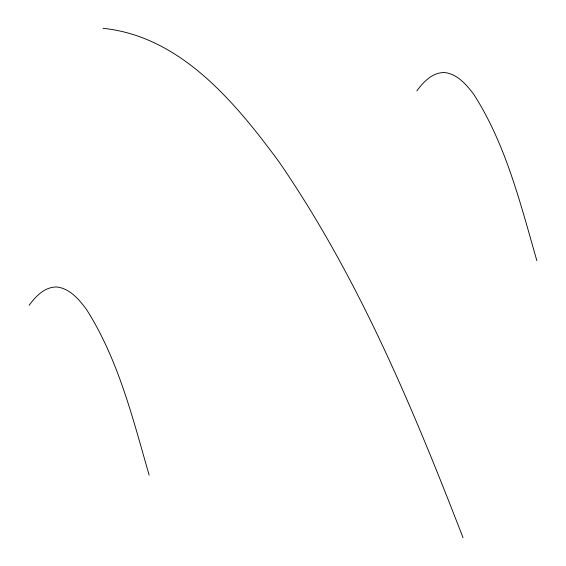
<?xml version="1.0" encoding="UTF-8"?>
<svg xmlns="http://www.w3.org/2000/svg" width="566" height="566" viewBox="0 0 566 566"><rect width="100%" height="100%" fill="white"/><g stroke="black" fill="none" stroke-linecap="round" stroke-linejoin="round"><path stroke-width="0.85" d="M29.128 305.322C35.757 296.237 44.841 286.665 57.01 286.997C69.979 288.639 78.943 299.364 86.308 309.192C118.365 359.481 132.798 418.43 149.141 475.122M416.859 90.878C423.488 81.794 432.573 72.222 444.742 72.547C457.71 74.188 466.674 84.914 474.039 94.741C506.096 145.03 520.529 203.986 536.872 260.678M102.97 28.3C180.929 36.323 235.279 102.651 278.755 161.452C358.285 277.007 412.607 407.463 463.03 537.7"/></g></svg>
